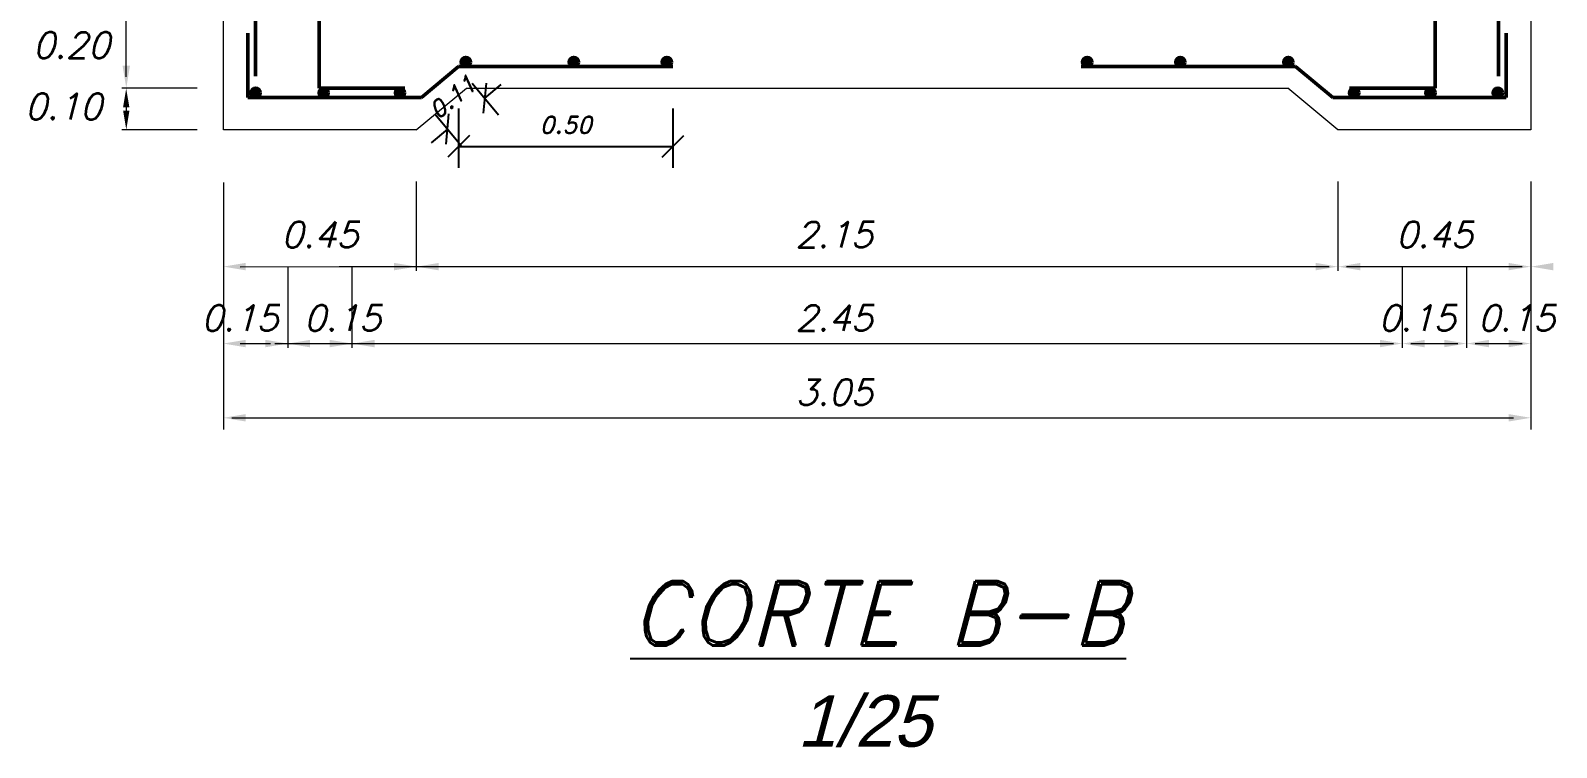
# Model space of a CAD drawing. Extents: x 3.4 to 20.4, y 155.9 to 178.3.
# Drawn here: x 3.869 to 7.428, y 162.181 to 163.852 of the extents above; entities that cross this region are included whole.
import ezdxf

# ---------------------------------------------------------------- set-up
doc = ezdxf.new("R2010")
doc.units = 0
doc.header["$LTSCALE"] = 0.005
doc.layers.get('0').update_dxf_attribs({"color": 1, "linetype": 'CONTINUOUS', "lineweight": 20})
doc.layers.get('DEFPOINTS').update_dxf_attribs({"linetype": 'CONTINUOUS', "lineweight": 20})
for name, color, linetype, lineweight in [('CONTORNO', 5, 'CONTINUOUS', 20), ('FIERRO', 7, 'CONTINUOUS', 50), ('TEXTO', 5, 'CONTINUOUS', 25)]:
    doc.layers.add(name, color=color, linetype=linetype, lineweight=lineweight)
doc.styles.add('ROMAND', font='romand.shx', dxfattribs={"oblique": 15})
doc.styles.get("Standard").update_dxf_attribs({"font": 'romans.shx', "oblique": 15})
doc.styles.add('STYLE2', font='GOTHIC.TTF', dxfattribs={"oblique": 15})
doc.dimstyles.new('STANDARD$0', dxfattribs={"dimtxt": 0.04, "dimasz": 0.05, "dimexe": 0.05, "dimexo": 0.05, "dimgap": 0.03, "dimtad": 3, "dimzin": 1, "dimdsep": 46, "dimtxsty": 'ROMAND', "dimblk": 'OBLIQUE', "dimcen": 0.09, "dimclrd": 1, "dimclre": 1, "dimclrt": 1, "dimadec": 0, "dimazin": 0, "dimtfac": 1, "dimtix": 1, "dimtofl": 0, "dimtmove": 2, "dimatfit": 3, "dimfxl": 1, "dimtolj": 1, "dimtzin": 0, "dimarcsym": 0})

# ---------------------------------------------------------------- blocks, each defined once
blk = doc.blocks.new('_Oblique')
at = {"color": 0, "linetype": 'ByBlock', "lineweight": -2}
blk.add_line((-0.5, -0.5), (0.5, 0.5), dxfattribs=at)
blk = doc.blocks.new('*D14')
at = {"layer": 'CONTORNO', "color": 1, "lineweight": -2, "transparency": 16777216}
for p, q in [((4.8672, 163.6703), (4.8672, 163.5322)), ((5.3672, 163.6703), (5.3672, 163.5322)), ((4.8672, 163.5822), (5.3672, 163.5822))]:
    blk.add_line(p, q, dxfattribs=at)
at = {"layer": 'DEFPOINTS', "color": 0, "transparency": 16777216}
for p in [(4.8672, 163.7203), (5.3672, 163.7203), (5.3672, 163.5822)]:
    blk.add_point(p, dxfattribs=at)
at = {"layer": 'CONTORNO', "color": 1, "lineweight": -2, "transparency": 16777216, "xscale": 0.05, "yscale": 0.05, "zscale": 0.05, "rotation": 180}
blk.add_blockref('_Oblique', (4.8672, 163.5822), dxfattribs=at)
at = {"layer": 'CONTORNO', "color": 1, "lineweight": -2, "transparency": 16777216, "xscale": 0.05, "yscale": 0.05, "zscale": 0.05}
blk.add_blockref('_Oblique', (5.3672, 163.5822), dxfattribs=at)
at = {"layer": 'CONTORNO', "color": 1, "transparency": 16777216, "insert": (5.1172, 163.6322), "char_height": 0.04, "attachment_point": 5, "style": 'ROMAND'}
blk.add_mtext('\\A1;0.50', dxfattribs=at)
blk = doc.blocks.new('*D15')
at = {"layer": 'CONTORNO', "color": 1, "lineweight": -2, "transparency": 16777216}
for p, q in [((4.8991, 163.7295), (4.96, 163.656)), ((4.9281, 163.6945), (4.9666, 163.7264)), ((4.8124, 163.6576), (4.8733, 163.5841)), ((4.8414, 163.6226), (4.8029, 163.5907))]:
    blk.add_line(p, q, dxfattribs=at)
at = {"layer": 'DEFPOINTS', "color": 0, "transparency": 16777216}
for p in [(4.8672, 163.768), (4.7805, 163.6961), (4.8414, 163.6226)]:
    blk.add_point(p, dxfattribs=at)
at = {"layer": 'CONTORNO', "color": 1, "lineweight": -2, "transparency": 16777216, "xscale": 0.05, "yscale": 0.05, "zscale": 0.05}
for p, rotation in [((4.9281, 163.6945), 219.6539536199799), ((4.8414, 163.6226), 39.65395361997994)]:
    blk.add_blockref('_Oblique', p, dxfattribs=dict(at, rotation=rotation))
at = {"layer": 'CONTORNO', "color": 1, "transparency": 16777216, "insert": (4.8529, 163.697), "char_height": 0.04, "attachment_point": 5, "rotation": 39.654, "style": 'ROMAND'}
blk.add_mtext('\\A1;0.11', dxfattribs=at)

msp = doc.modelspace()

# ---------------------------------------------------------------- hatches: boundary and pattern name
at = {"layer": 'FIERRO'}
h = msp.add_hatch(color=256, dxfattribs=at)
h.paths.add_polyline_path([(4.884, 163.7896, 0.414214), (4.8731, 163.7788), (4.884, 163.7788)])
h.paths.add_polyline_path([(4.8931, 163.7788), (4.884, 163.7788), (4.884, 163.768, 0.258807), (4.8931, 163.7731)])
h.paths.add_polyline_path([(4.884, 163.7896), (4.884, 163.7788), (4.8931, 163.7788), (4.8931, 163.7845, 0.258807)])
h.paths.add_polyline_path([(4.884, 163.7788), (4.8731, 163.7788, 0.414214), (4.884, 163.768)])
h = msp.add_hatch(color=256, dxfattribs=at)
h.paths.add_polyline_path([(5.1359, 163.7896, 0.414214), (5.1251, 163.7788), (5.1359, 163.7788)])
h.paths.add_polyline_path([(5.1451, 163.7788), (5.1359, 163.7788), (5.1359, 163.768, 0.258807), (5.1451, 163.7731)])
h.paths.add_polyline_path([(5.1359, 163.7896), (5.1359, 163.7788), (5.1451, 163.7788), (5.1451, 163.7845, 0.258807)])
h.paths.add_polyline_path([(5.1359, 163.7788), (5.1251, 163.7788, 0.414214), (5.1359, 163.768)])
h = msp.add_hatch(color=256, dxfattribs=at)
h.paths.add_polyline_path([(5.353, 163.7896, 0.414214), (5.3422, 163.7788), (5.353, 163.7788)])
h.paths.add_polyline_path([(5.3622, 163.7788), (5.353, 163.7788), (5.353, 163.768, 0.258807), (5.3622, 163.7731)])
h.paths.add_polyline_path([(5.353, 163.7896), (5.353, 163.7788), (5.3622, 163.7788), (5.3622, 163.7845, 0.258807)])
h.paths.add_polyline_path([(5.353, 163.7788), (5.3422, 163.7788, 0.414214), (5.353, 163.768)])
h = msp.add_hatch(color=256, dxfattribs=at)
h.paths.add_polyline_path([(6.3337, 163.7896, -0.414214), (6.3446, 163.7788), (6.3337, 163.7788)])
h.paths.add_polyline_path([(6.3246, 163.7788), (6.3337, 163.7788), (6.3337, 163.768, -0.258807), (6.3246, 163.7731)])
h.paths.add_polyline_path([(6.3337, 163.7896), (6.3337, 163.7788), (6.3246, 163.7788), (6.3246, 163.7845, -0.258807)])
h.paths.add_polyline_path([(6.3337, 163.7788), (6.3446, 163.7788, -0.414214), (6.3337, 163.768)])
h = msp.add_hatch(color=256, dxfattribs=at)
h.paths.add_polyline_path([(6.5508, 163.7896, -0.414214), (6.5616, 163.7788), (6.5508, 163.7788)])
h.paths.add_polyline_path([(6.5416, 163.7788), (6.5508, 163.7788), (6.5508, 163.768, -0.258807), (6.5416, 163.7731)])
h.paths.add_polyline_path([(6.5508, 163.7896), (6.5508, 163.7788), (6.5416, 163.7788), (6.5416, 163.7845, -0.258807)])
h.paths.add_polyline_path([(6.5508, 163.7788), (6.5616, 163.7788, -0.414214), (6.5508, 163.768)])
h = msp.add_hatch(color=256, dxfattribs=at)
h.paths.add_polyline_path([(6.8028, 163.7896, -0.414214), (6.8136, 163.7788), (6.8028, 163.7788)])
h.paths.add_polyline_path([(6.7936, 163.7788), (6.8028, 163.7788), (6.8028, 163.768, -0.258807), (6.7936, 163.7731)])
h.paths.add_polyline_path([(6.8028, 163.7896), (6.8028, 163.7788), (6.7936, 163.7788), (6.7936, 163.7845, -0.258807)])
h.paths.add_polyline_path([(6.8028, 163.7788), (6.8136, 163.7788, -0.414214), (6.8028, 163.768)])
h = msp.add_hatch(color=256, dxfattribs=at)
h.paths.add_polyline_path([(4.3937, 163.7177, 0.414214), (4.3828, 163.7069), (4.3937, 163.7069)])
h.paths.add_polyline_path([(4.4028, 163.7069), (4.3937, 163.7069), (4.3937, 163.6961, 0.258807), (4.4028, 163.7012)])
h.paths.add_polyline_path([(4.3937, 163.7177), (4.3937, 163.7069), (4.4028, 163.7069), (4.4028, 163.7126, 0.258807)])
h.paths.add_polyline_path([(4.3937, 163.7069), (4.3828, 163.7069, 0.414214), (4.3937, 163.6961)])
h = msp.add_hatch(color=256, dxfattribs=at)
h.paths.add_polyline_path([(4.5523, 163.7177, 0.414214), (4.5415, 163.7069), (4.5523, 163.7069)])
h.paths.add_polyline_path([(4.5615, 163.7069), (4.5523, 163.7069), (4.5523, 163.6961, 0.258807), (4.5615, 163.7012)])
h.paths.add_polyline_path([(4.5523, 163.7177), (4.5523, 163.7069), (4.5615, 163.7069), (4.5615, 163.7126, 0.258807)])
h.paths.add_polyline_path([(4.5523, 163.7069), (4.5415, 163.7069, 0.414214), (4.5523, 163.6961)])
h = msp.add_hatch(color=256, dxfattribs=at)
h.paths.add_polyline_path([(4.7304, 163.7177, 0.414214), (4.7196, 163.7069), (4.7304, 163.7069)])
h.paths.add_polyline_path([(4.7396, 163.7069), (4.7304, 163.7069), (4.7304, 163.6961, 0.258807), (4.7396, 163.7012)])
h.paths.add_polyline_path([(4.7304, 163.7177), (4.7304, 163.7069), (4.7396, 163.7069), (4.7396, 163.7126, 0.258807)])
h.paths.add_polyline_path([(4.7304, 163.7069), (4.7196, 163.7069, 0.414214), (4.7304, 163.6961)])
h = msp.add_hatch(color=256, dxfattribs=at)
h.paths.add_polyline_path([(6.9564, 163.7177, -0.414214), (6.9672, 163.7069), (6.9564, 163.7069)])
h.paths.add_polyline_path([(6.9472, 163.7069), (6.9564, 163.7069), (6.9564, 163.6961, -0.258807), (6.9472, 163.7012)])
h.paths.add_polyline_path([(6.9564, 163.7177), (6.9564, 163.7069), (6.9472, 163.7069), (6.9472, 163.7126, -0.258807)])
h.paths.add_polyline_path([(6.9564, 163.7069), (6.9672, 163.7069, -0.414214), (6.9564, 163.6961)])
h = msp.add_hatch(color=256, dxfattribs=at)
h.paths.add_polyline_path([(7.1344, 163.7177, -0.414214), (7.1452, 163.7069), (7.1344, 163.7069)])
h.paths.add_polyline_path([(7.1252, 163.7069), (7.1344, 163.7069), (7.1344, 163.6961, -0.258807), (7.1252, 163.7012)])
h.paths.add_polyline_path([(7.1344, 163.7177), (7.1344, 163.7069), (7.1252, 163.7069), (7.1252, 163.7126, -0.258807)])
h.paths.add_polyline_path([(7.1344, 163.7069), (7.1452, 163.7069, -0.414214), (7.1344, 163.6961)])
h = msp.add_hatch(color=256, dxfattribs=at)
h.paths.add_polyline_path([(7.2914, 163.7177, -0.414214), (7.3022, 163.7069), (7.2914, 163.7069)])
h.paths.add_polyline_path([(7.2822, 163.7069), (7.2914, 163.7069), (7.2914, 163.6961, -0.258807), (7.2822, 163.7012)])
h.paths.add_polyline_path([(7.2914, 163.7177), (7.2914, 163.7069), (7.2822, 163.7069), (7.2822, 163.7126, -0.258807)])
h.paths.add_polyline_path([(7.2914, 163.7069), (7.3022, 163.7069, -0.414214), (7.2914, 163.6961)])
h = msp.add_hatch(color=256, dxfattribs=at)
h.paths.add_polyline_path([(4.4028, 163.7069), (4.4045, 163.7069, 0.14036), (4.4028, 163.7126)])
h.paths.add_polyline_path([(4.4028, 163.7012, 0.14036), (4.4045, 163.7069), (4.4028, 163.7069)])
h = msp.add_hatch(color=256, dxfattribs=at)
h.paths.add_polyline_path([(4.5615, 163.7069), (4.5631, 163.7069, 0.14036), (4.5615, 163.7126)])
h.paths.add_polyline_path([(4.5615, 163.7012, 0.14036), (4.5631, 163.7069), (4.5615, 163.7069)])
h = msp.add_hatch(color=256, dxfattribs=at)
h.paths.add_polyline_path([(4.7396, 163.7069), (4.7412, 163.7069, 0.14036), (4.7396, 163.7126)])
h.paths.add_polyline_path([(4.7396, 163.7012, 0.14036), (4.7412, 163.7069), (4.7396, 163.7069)])
h = msp.add_hatch(color=256, dxfattribs=at)
h.paths.add_polyline_path([(6.9472, 163.7069), (6.9455, 163.7069, -0.14036), (6.9472, 163.7126)])
h.paths.add_polyline_path([(6.9472, 163.7012, -0.14036), (6.9455, 163.7069), (6.9472, 163.7069)])
h = msp.add_hatch(color=256, dxfattribs=at)
h.paths.add_polyline_path([(7.1252, 163.7069), (7.1236, 163.7069, -0.14036), (7.1252, 163.7126)])
h.paths.add_polyline_path([(7.1252, 163.7012, -0.14036), (7.1236, 163.7069), (7.1252, 163.7069)])
h = msp.add_hatch(color=256, dxfattribs=at)
h.paths.add_polyline_path([(7.2822, 163.7069), (7.2805, 163.7069, -0.14036), (7.2822, 163.7126)])
h.paths.add_polyline_path([(7.2822, 163.7012, -0.14036), (7.2805, 163.7069), (7.2822, 163.7069)])

# ---------------------------------------------------------------- linework, layer by layer
at = {"color": 1, "lineweight": 5}
for points in [[(4.1006, 163.7701), (4.0832, 163.7701), (4.0919, 163.7181)], [(4.0844, 163.6733), (4.0991, 163.6733), (4.0917, 163.7173)], [(4.0992, 163.6651), (4.0845, 163.6651), (4.0919, 163.6211)], [(4.3704, 163.2933), (4.3704, 163.3106), (4.3184, 163.3019)], [(4.7164, 163.3106), (4.7164, 163.2933), (4.7684, 163.3019)], [(4.821, 163.2932), (4.821, 163.3105), (4.769, 163.3018)], [(6.8664, 163.3106), (6.8664, 163.2933), (6.9184, 163.3019)], [(6.971, 163.2932), (6.971, 163.3105), (6.919, 163.3018)], [(7.3164, 163.3106), (7.3164, 163.2933), (7.3684, 163.3019)], [(7.4211, 163.2932), (7.4211, 163.3105), (7.3691, 163.3019)], [(4.3704, 163.114), (4.3704, 163.1313), (4.3184, 163.1226)], [(4.4164, 163.1313), (4.4164, 163.114), (4.4684, 163.1226)], [(4.5208, 163.1138), (4.5208, 163.1312), (4.4688, 163.1225)], [(4.5664, 163.1313), (4.5664, 163.114), (4.6184, 163.1226)], [(4.6711, 163.1138), (4.6711, 163.1312), (4.6191, 163.1225)], [(7.0163, 163.1314), (7.0163, 163.114), (7.0683, 163.1227)], [(7.1211, 163.1138), (7.1211, 163.1312), (7.0691, 163.1225)], [(7.1664, 163.1313), (7.1664, 163.114), (7.2184, 163.1227)], [(7.271, 163.1139), (7.271, 163.1312), (7.219, 163.1225)], [(7.3164, 163.1313), (7.3164, 163.114), (7.3684, 163.1226)], [(4.3704, 162.9409), (4.3704, 162.9582), (4.3184, 162.9495)], [(7.3164, 162.9582), (7.3164, 162.9409), (7.3684, 162.9495)]]:
    msp.add_solid(points, dxfattribs=at)
at = {"layer": 'CONTORNO'}
for p, q in [((4.3184, 163.6211), (4.3184, 163.918)), ((7.3684, 163.8848), (7.3684, 163.6598)), ((4.7684, 163.6211), (4.8852, 163.718)), ((4.8852, 163.718), (5.8434, 163.718)), ((5.8434, 163.718), (6.8015, 163.718)), ((6.9184, 163.6211), (6.8015, 163.718)), ((7.3684, 163.6598), (7.3684, 163.6211)), ((4.7684, 163.6211), (4.3184, 163.6211)), ((7.3684, 163.6211), (6.9184, 163.6211))]:
    msp.add_line(p, q, dxfattribs=at)
at = {"layer": 'FIERRO'}
for p, q in [((4.5415, 166.0132), (4.5415, 163.7177)), ((7.1452, 166.0132), (7.1452, 163.7177)), ((4.3934, 163.878), (4.3934, 163.7461)), ((7.2934, 163.878), (7.2934, 163.7461)), ((4.3754, 163.6961), (4.3754, 163.8461)), ((7.3113, 163.6961), (7.3113, 163.8461)), ((4.884, 163.768), (4.884, 163.7896)), ((5.1359, 163.768), (5.1359, 163.7896)), ((5.353, 163.768), (5.353, 163.7896)), ((6.3337, 163.768), (6.3337, 163.7896)), ((6.5508, 163.768), (6.5508, 163.7896)), ((6.8028, 163.768), (6.8028, 163.7896)), ((4.7805, 163.6961), (4.8672, 163.768)), ((4.8672, 163.768), (5.3672, 163.768)), ((4.8731, 163.7788), (4.8948, 163.7788)), ((5.1251, 163.7788), (5.1467, 163.7788)), ((5.3422, 163.7788), (5.3638, 163.7788)), ((6.8195, 163.768), (6.3195, 163.768)), ((6.3446, 163.7788), (6.3229, 163.7788)), ((6.5616, 163.7788), (6.54, 163.7788)), ((6.8136, 163.7788), (6.7919, 163.7788)), ((6.9062, 163.6961), (6.8195, 163.768)), ((4.3937, 163.6961), (4.3937, 163.7177)), ((4.5415, 163.7177), (4.7415, 163.7177)), ((4.5523, 163.6961), (4.5523, 163.7177)), ((4.7304, 163.6961), (4.7304, 163.7177)), ((7.1452, 163.7177), (6.9452, 163.7177)), ((6.9564, 163.6961), (6.9564, 163.7177)), ((7.1344, 163.6961), (7.1344, 163.7177)), ((7.2914, 163.6961), (7.2914, 163.7177)), ((4.7805, 163.6961), (4.3754, 163.6961)), ((4.3828, 163.7069), (4.4045, 163.7069)), ((4.5415, 163.7069), (4.5631, 163.7069)), ((4.7196, 163.7069), (4.7412, 163.7069)), ((6.9062, 163.6961), (7.3113, 163.6961)), ((6.9672, 163.7069), (6.9455, 163.7069)), ((7.1452, 163.7069), (7.1236, 163.7069)), ((7.3022, 163.7069), (7.2805, 163.7069))]:
    msp.add_line(p, q, dxfattribs=at)
at = {"layer": 'FIERRO', "color": 1, "lineweight": 5}
for p, q in [((4.0919, 163.7701), (4.0919, 163.898)), ((4.0919, 163.7441), (4.0919, 163.7701)), ((4.2571, 163.718), (4.0819, 163.718)), ((4.0918, 163.698), (4.0918, 163.678)), ((4.0917, 163.6733), (4.0917, 163.6651)), ((4.0919, 163.6431), (4.0919, 163.6651)), ((4.2571, 163.6211), (4.0819, 163.6211)), ((4.2571, 163.6211), (4.0819, 163.6211)), ((4.3184, 163.4977), (4.3184, 163.2919)), ((4.7684, 163.5001), (4.7684, 163.2919)), ((4.7684, 163.5001), (4.7684, 163.2919)), ((6.9184, 163.5001), (6.9184, 163.2919)), ((6.9184, 163.5001), (6.9184, 163.2919)), ((7.3684, 163.5001), (7.3684, 162.9226)), ((4.3184, 163.4201), (4.3184, 162.9226)), ((4.3578, 163.3018), (4.7484, 163.3019)), ((4.4684, 163.3019), (4.4684, 163.1126)), ((4.5884, 163.3019), (6.8984, 163.3019)), ((4.6184, 163.3019), (4.6184, 163.1126)), ((6.9384, 163.3019), (7.3484, 163.3019)), ((7.0684, 163.3019), (7.0684, 163.1126)), ((7.2184, 163.3019), (7.2184, 163.1126)), ((4.3578, 163.1225), (4.4284, 163.1226)), ((4.4384, 163.1226), (7.0484, 163.1226)), ((4.4684, 163.1226), (4.6888, 163.1226)), ((4.509, 163.1226), (4.5984, 163.1226)), ((4.6184, 163.1226), (4.8388, 163.1226)), ((7.0884, 163.1226), (7.1984, 163.1226)), ((7.2384, 163.1226), (7.3484, 163.1226)), ((4.3384, 162.9495), (7.3284, 162.9495))]:
    msp.add_line(p, q, dxfattribs=at)
at = {"layer": 'FIERRO'}
for centre in [(4.884, 163.7788), (5.1359, 163.7788), (5.353, 163.7788), (6.3337, 163.7788), (6.5508, 163.7788), (6.8028, 163.7788), (4.3937, 163.7069), (4.5523, 163.7069), (4.7304, 163.7069), (6.9564, 163.7069), (7.1344, 163.7069), (7.2914, 163.7069)]:
    msp.add_circle(centre, 0.0108, dxfattribs=at)

# ---------------------------------------------------------------- texts
at = {"layer": 'FIERRO', "color": 7, "lineweight": 5, "oblique": 15}
msp.add_text('0.10', height=0.06, dxfattribs=at).set_placement((3.8552, 163.6451))
at = {"layer": 'FIERRO', "color": 7, "lineweight": 5, "char_height": 0.06, "attachment_point": 5}
for s, insert in [('\\A1;0.20', (3.9637, 163.818)), ('\\A1;0.45', (4.5434, 163.3765)), ('2.15', (5.7434, 163.3765)), ('\\A1;0.45', (7.1434, 163.3765)), ('\\A1;0.15', (4.3569, 163.1822)), ('\\A1;0.15', (4.5962, 163.1822)), ('2.45', (5.7434, 163.1822)), ('\\A1;0.15', (7.1032, 163.1822)), ('\\A1;0.15', (7.3351, 163.1822)), ('3.05', (5.7434, 163.0091))]:
    msp.add_mtext(s, dxfattribs=dict(at, insert=insert))
at = {"layer": 'FIERRO', "lineweight": 13, "insert": (5.8136, 162.2421), "char_height": 0.12, "width": 2.6167, "attachment_point": 5, "style": 'STYLE2'}
msp.add_mtext('1/25', dxfattribs=at)
at = {"layer": 'TEXTO', "lineweight": -2, "insert": (5.8459, 162.4937), "char_height": 0.15, "width": 2.6167, "attachment_point": 5, "style": 'ROMAND'}
msp.add_mtext('{\\LCORTE B-B}', dxfattribs=at)

# ---------------------------------------------------------------- dimensions: what is measured, and where the dimension line sits
at = {"layer": 'CONTORNO'}
for p1, p2, distance, picture, middle in [((4.8672, 163.768), (4.7805, 163.6961), 0.0955, '*D15', (4.8529, 163.697)), ((4.8672, 163.7203), (5.3672, 163.7203), -0.1381, '*D14', (5.1172, 163.6322))]:
    dim = msp.add_aligned_dim(p1=p1, p2=p2, distance=distance, dimstyle='STANDARD$0', dxfattribs=at)
    dim.commit()
    dim.dimension.update_dxf_attribs({"geometry": picture, "text_midpoint": middle})

doc.saveas('drawing.dxf')
